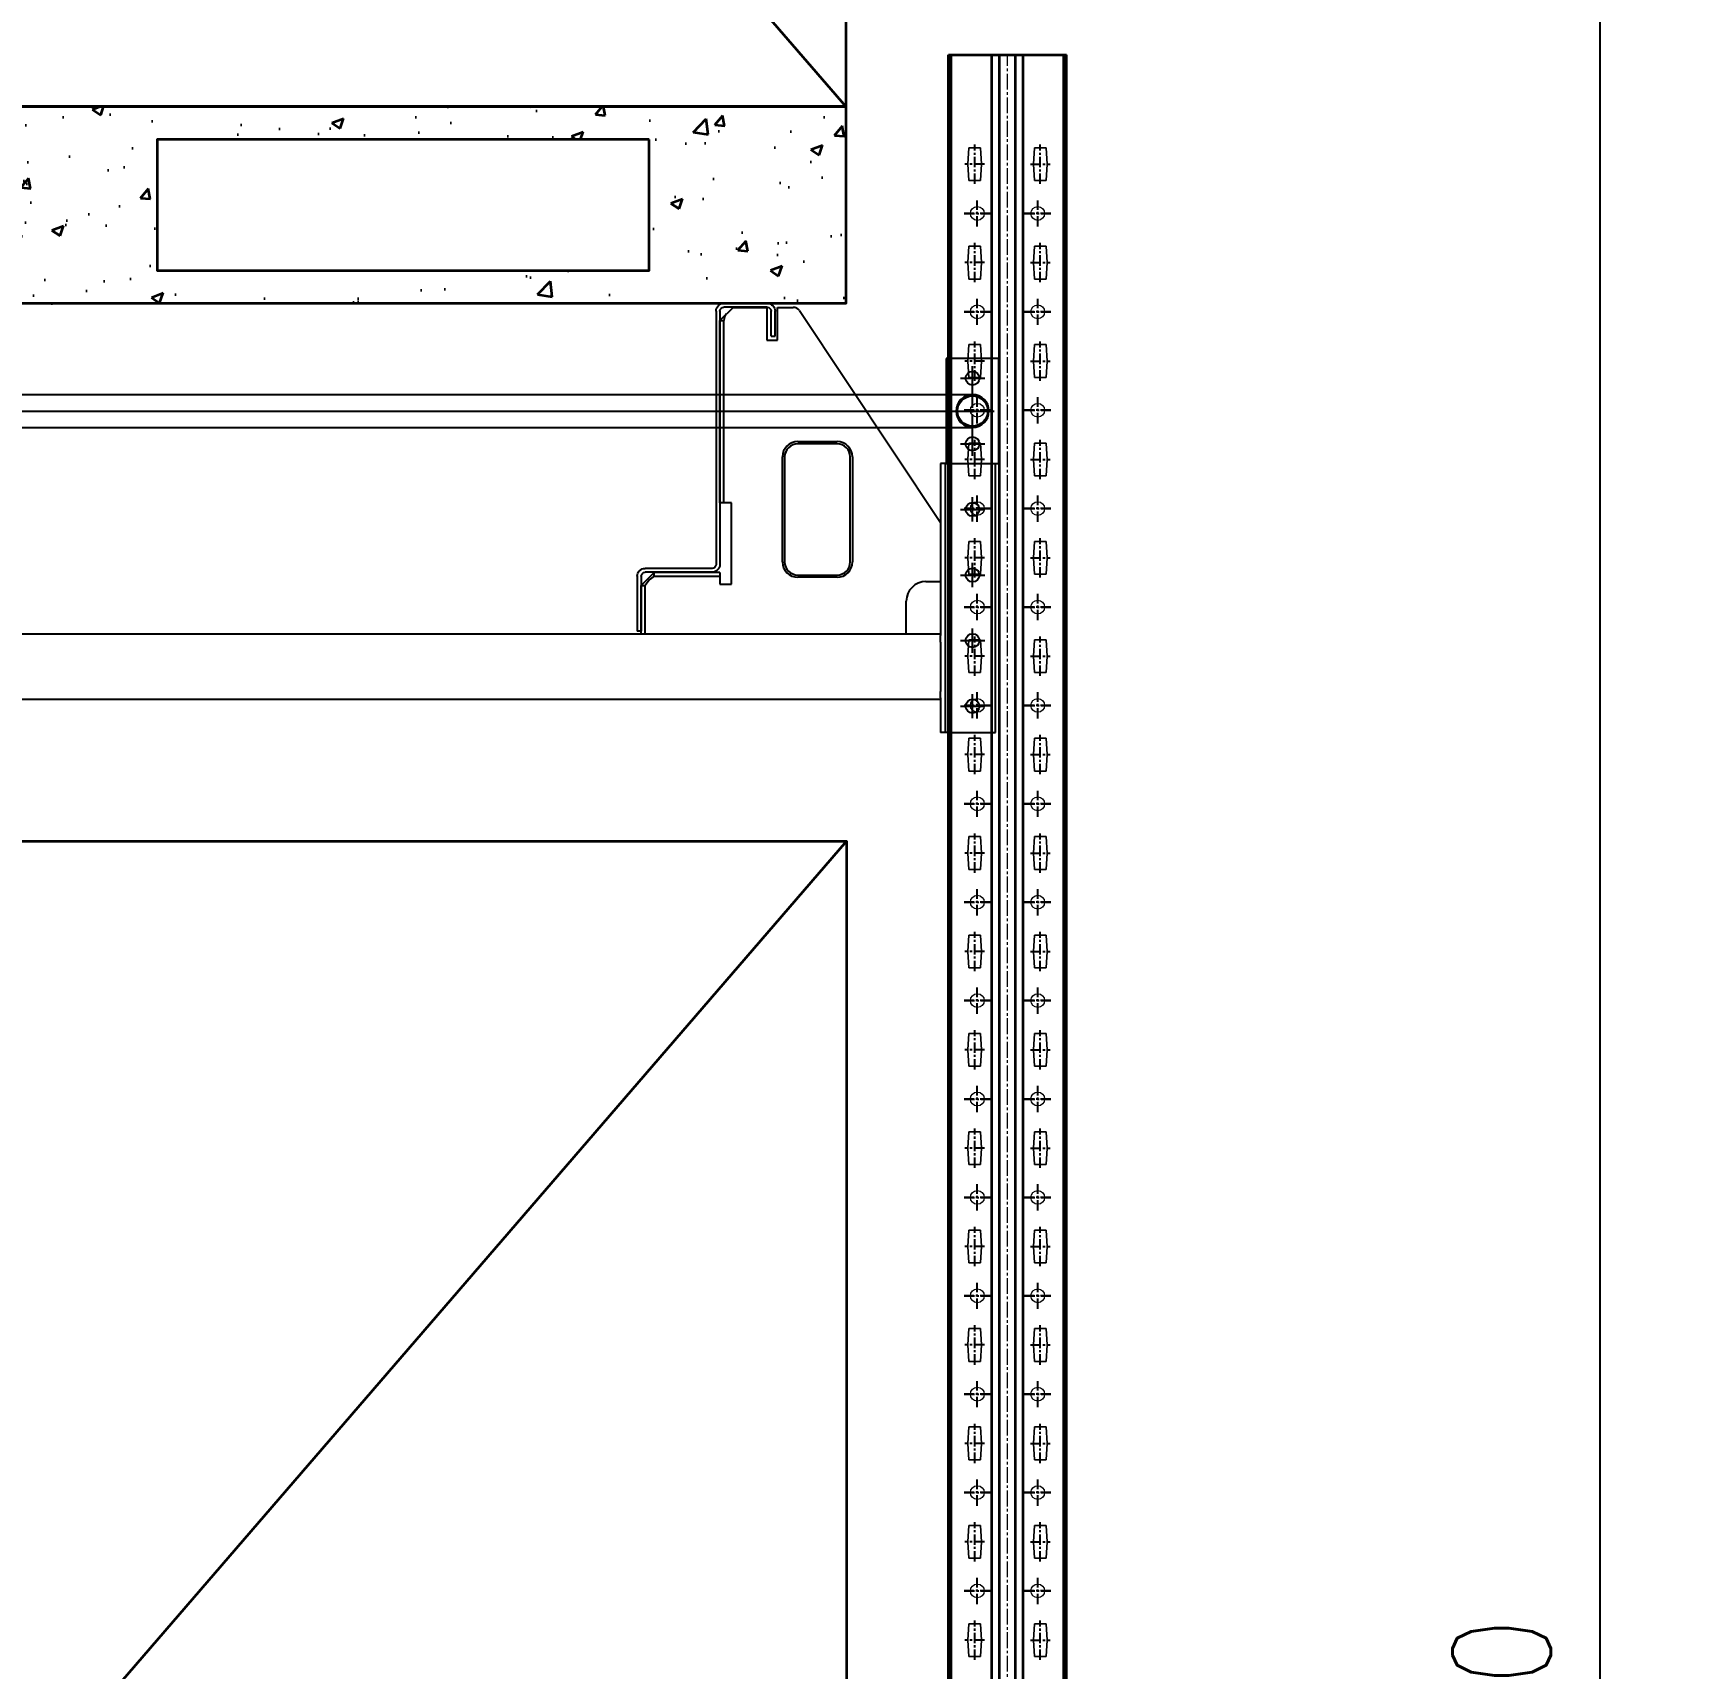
# Model space of a CAD drawing. Header units: millimetres. Extents: x 2509 to 128734, y 2492 to 91667.
# Drawn here: x 113786 to 115043, y 43806 to 45052 of the extents above; entities that cross this region are included whole.
import ezdxf

# ---------------------------------------------------------------- set-up
doc = ezdxf.new("R2010")
doc.units = ezdxf.units.MM
doc.linetypes.add('CENTER', pattern=[50.8, 31.75, -6.35, 6.35, -6.35])
doc.linetypes.add('点画线', pattern=[18, 12, -2, 2, -2])
for name, color, linetype, lineweight in [('SR-货架', 7, 'Continuous', 35), ('SR-货物', 7, 'Continuous', 35), ('中心线层', 1, '点画线', 18), ('粗实线1', 3, 'Continuous', 35), ('细实线', 4, 'Continuous', 18)]:
    doc.layers.add(name, color=color, linetype=linetype, lineweight=lineweight)
doc.layers.add('SSH_货架系统', color=7, linetype='Continuous')
doc.layers.add('中心线', color=1, linetype='CENTER')
doc.styles.add('DIM_FONT', font='SIMPLEX.shx', dxfattribs={"width": 0.8})
doc.dimstyles.new('DIMN25', dxfattribs={"dimscale": 0.25, "dimtxt": 300, "dimasz": 100, "dimexe": 250, "dimexo": 300, "dimgap": 150, "dimtad": 1, "dimdec": 0, "dimzin": 0, "dimdsep": 46, "dimtxsty": 'DIM_FONT', "dimblk": 'ARCHTICK', "dimcen": 0.09, "dimclrt": 7, "dimazin": 2, "dimtfac": 1, "dimtdec": 0, "dimtix": 1, "dimtmove": 2, "dimatfit": 3, "dimfxl": 1, "dimtolj": 1, "dimtzin": 0, "dimarcsym": 0})

# ---------------------------------------------------------------- blocks, each defined once
blk = doc.blocks.new('A$C1E2A5594')
at = {"layer": '中心线', "ltscale": 0.25}
for p, q in [((10, 0), (10, 20)), ((20, 10), (0, 10))]:
    blk.add_line(p, q, dxfattribs=at)
blk = doc.blocks.new('*U259')
at = {"layer": '中心线', "ltscale": 0.25}
for p, q in [((5937763.4, -1004445.1), (5937763.4, -1004415.1)), ((5937763.4, -1004445.1), (5937763.4, -1004415.1)), ((5937813.4, -1004445.1), (5937813.4, -1004415.1)), ((5937813.4, -1004445.1), (5937813.4, -1004415.1)), ((5937770.9, -1004430.1), (5937755.9, -1004430.1)), ((5937770.9, -1004430.1), (5937755.9, -1004430.1)), ((5937805.9, -1004430.1), (5937820.9, -1004430.1)), ((5937805.9, -1004430.1), (5937820.9, -1004430.1)), ((5937763.4, -1004520.1), (5937763.4, -1004490.1)), ((5937763.4, -1004520.1), (5937763.4, -1004490.1)), ((5937813.4, -1004520.1), (5937813.4, -1004490.1)), ((5937813.4, -1004520.1), (5937813.4, -1004490.1)), ((5937770.9, -1004505.1), (5937755.9, -1004505.1)), ((5937770.9, -1004505.1), (5937755.9, -1004505.1)), ((5937805.9, -1004505.1), (5937820.9, -1004505.1)), ((5937805.9, -1004505.1), (5937820.9, -1004505.1)), ((5937763.4, -1004595.1), (5937763.4, -1004565.1)), ((5937763.4, -1004595.1), (5937763.4, -1004565.1)), ((5937813.4, -1004595.1), (5937813.4, -1004565.1)), ((5937813.4, -1004595.1), (5937813.4, -1004565.1)), ((5937770.9, -1004580.1), (5937755.9, -1004580.1)), ((5937770.9, -1004580.1), (5937755.9, -1004580.1)), ((5937805.9, -1004580.1), (5937820.9, -1004580.1)), ((5937805.9, -1004580.1), (5937820.9, -1004580.1)), ((5937763.4, -1004670.1), (5937763.4, -1004640.1)), ((5937763.4, -1004670.1), (5937763.4, -1004640.1)), ((5937813.4, -1004670.1), (5937813.4, -1004640.1)), ((5937813.4, -1004670.1), (5937813.4, -1004640.1)), ((5937770.9, -1004655.1), (5937755.9, -1004655.1)), ((5937770.9, -1004655.1), (5937755.9, -1004655.1)), ((5937805.9, -1004655.1), (5937820.9, -1004655.1)), ((5937805.9, -1004655.1), (5937820.9, -1004655.1)), ((5937763.4, -1004745.1), (5937763.4, -1004715.1)), ((5937763.4, -1004745.1), (5937763.4, -1004715.1)), ((5937813.4, -1004745.1), (5937813.4, -1004715.1)), ((5937813.4, -1004745.1), (5937813.4, -1004715.1)), ((5937770.9, -1004730.1), (5937755.9, -1004730.1)), ((5937770.9, -1004730.1), (5937755.9, -1004730.1)), ((5937805.9, -1004730.1), (5937820.9, -1004730.1)), ((5937805.9, -1004730.1), (5937820.9, -1004730.1)), ((5937763.4, -1004820.1), (5937763.4, -1004790.1)), ((5937763.4, -1004820.1), (5937763.4, -1004790.1)), ((5937813.4, -1004820.1), (5937813.4, -1004790.1)), ((5937813.4, -1004820.1), (5937813.4, -1004790.1)), ((5937770.9, -1004805.1), (5937755.9, -1004805.1)), ((5937770.9, -1004805.1), (5937755.9, -1004805.1)), ((5937805.9, -1004805.1), (5937820.9, -1004805.1)), ((5937805.9, -1004805.1), (5937820.9, -1004805.1)), ((5937763.4, -1004895.1), (5937763.4, -1004865.1)), ((5937763.4, -1004895.1), (5937763.4, -1004865.1)), ((5937813.4, -1004895.1), (5937813.4, -1004865.1)), ((5937813.4, -1004895.1), (5937813.4, -1004865.1)), ((5937770.9, -1004880.1), (5937755.9, -1004880.1)), ((5937770.9, -1004880.1), (5937755.9, -1004880.1)), ((5937805.9, -1004880.1), (5937820.9, -1004880.1)), ((5937805.9, -1004880.1), (5937820.9, -1004880.1)), ((5937763.4, -1004970.1), (5937763.4, -1004940.1)), ((5937763.4, -1004970.1), (5937763.4, -1004940.1)), ((5937813.4, -1004970.1), (5937813.4, -1004940.1)), ((5937813.4, -1004970.1), (5937813.4, -1004940.1)), ((5937770.9, -1004955.1), (5937755.9, -1004955.1)), ((5937770.9, -1004955.1), (5937755.9, -1004955.1)), ((5937805.9, -1004955.1), (5937820.9, -1004955.1)), ((5937805.9, -1004955.1), (5937820.9, -1004955.1)), ((5937763.4, -1005045.1), (5937763.4, -1005015.1)), ((5937763.4, -1005045.1), (5937763.4, -1005015.1)), ((5937813.4, -1005045.1), (5937813.4, -1005015.1)), ((5937813.4, -1005045.1), (5937813.4, -1005015.1)), ((5937770.9, -1005030.1), (5937755.9, -1005030.1)), ((5937770.9, -1005030.1), (5937755.9, -1005030.1)), ((5937805.9, -1005030.1), (5937820.9, -1005030.1)), ((5937805.9, -1005030.1), (5937820.9, -1005030.1)), ((5937763.4, -1005120.1), (5937763.4, -1005090.1)), ((5937763.4, -1005120.1), (5937763.4, -1005090.1)), ((5937813.4, -1005120.1), (5937813.4, -1005090.1)), ((5937813.4, -1005120.1), (5937813.4, -1005090.1)), ((5937770.9, -1005105.1), (5937755.9, -1005105.1)), ((5937770.9, -1005105.1), (5937755.9, -1005105.1)), ((5937805.9, -1005105.1), (5937820.9, -1005105.1)), ((5937805.9, -1005105.1), (5937820.9, -1005105.1)), ((5937763.4, -1005195.1), (5937763.4, -1005165.1)), ((5937763.4, -1005195.1), (5937763.4, -1005165.1)), ((5937813.4, -1005195.1), (5937813.4, -1005165.1)), ((5937813.4, -1005195.1), (5937813.4, -1005165.1)), ((5937770.9, -1005180.1), (5937755.9, -1005180.1)), ((5937770.9, -1005180.1), (5937755.9, -1005180.1)), ((5937805.9, -1005180.1), (5937820.9, -1005180.1)), ((5937805.9, -1005180.1), (5937820.9, -1005180.1)), ((5937763.4, -1005270.1), (5937763.4, -1005240.1)), ((5937763.4, -1005270.1), (5937763.4, -1005240.1)), ((5937813.4, -1005270.1), (5937813.4, -1005240.1)), ((5937813.4, -1005270.1), (5937813.4, -1005240.1)), ((5937770.9, -1005255.1), (5937755.9, -1005255.1)), ((5937770.9, -1005255.1), (5937755.9, -1005255.1)), ((5937805.9, -1005255.1), (5937820.9, -1005255.1)), ((5937805.9, -1005255.1), (5937820.9, -1005255.1)), ((5937763.4, -1005345.1), (5937763.4, -1005315.1)), ((5937763.4, -1005345.1), (5937763.4, -1005315.1)), ((5937813.4, -1005345.1), (5937813.4, -1005315.1)), ((5937813.4, -1005345.1), (5937813.4, -1005315.1)), ((5937770.9, -1005330.1), (5937755.9, -1005330.1)), ((5937770.9, -1005330.1), (5937755.9, -1005330.1)), ((5937805.9, -1005330.1), (5937820.9, -1005330.1)), ((5937805.9, -1005330.1), (5937820.9, -1005330.1)), ((5937763.4, -1005420.1), (5937763.4, -1005390.1)), ((5937763.4, -1005420.1), (5937763.4, -1005390.1)), ((5937813.4, -1005420.1), (5937813.4, -1005390.1)), ((5937813.4, -1005420.1), (5937813.4, -1005390.1)), ((5937770.9, -1005405.1), (5937755.9, -1005405.1)), ((5937770.9, -1005405.1), (5937755.9, -1005405.1)), ((5937805.9, -1005405.1), (5937820.9, -1005405.1)), ((5937805.9, -1005405.1), (5937820.9, -1005405.1)), ((5937763.4, -1005495.1), (5937763.4, -1005465.1)), ((5937763.4, -1005495.1), (5937763.4, -1005465.1)), ((5937813.4, -1005495.1), (5937813.4, -1005465.1)), ((5937813.4, -1005495.1), (5937813.4, -1005465.1)), ((5937770.9, -1005480.1), (5937755.9, -1005480.1)), ((5937770.9, -1005480.1), (5937755.9, -1005480.1)), ((5937805.9, -1005480.1), (5937820.9, -1005480.1)), ((5937805.9, -1005480.1), (5937820.9, -1005480.1)), ((5937763.4, -1005570.1), (5937763.4, -1005540.1)), ((5937763.4, -1005570.1), (5937763.4, -1005540.1)), ((5937813.4, -1005570.1), (5937813.4, -1005540.1)), ((5937813.4, -1005570.1), (5937813.4, -1005540.1)), ((5937770.9, -1005555.1), (5937755.9, -1005555.1)), ((5937770.9, -1005555.1), (5937755.9, -1005555.1)), ((5937805.9, -1005555.1), (5937820.9, -1005555.1)), ((5937805.9, -1005555.1), (5937820.9, -1005555.1))]:
    blk.add_line(p, q, dxfattribs=at)
at = {"layer": '中心线层'}
blk.add_line((5937788.4, -1009107.1), (5937788.4, -1004346.6), dxfattribs=at)
at = {"layer": '粗实线1'}
for p, q in [((5937743.4, -1008982.6), (5937743.4, -1004346.6)), ((5937743.4, -1004346.6), (5937833.4, -1004346.6)), ((5937745.4, -1008982.6), (5937745.4, -1004346.6)), ((5937776.4, -1008982.6), (5937776.4, -1004346.6)), ((5937776.4, -1008982.6), (5937776.4, -1004346.6)), ((5937782.4, -1008982.6), (5937782.4, -1004346.6)), ((5937782.4, -1008982.6), (5937782.4, -1004346.6)), ((5937794.4, -1008982.6), (5937794.4, -1004346.6)), ((5937794.4, -1008982.6), (5937794.4, -1004346.6)), ((5937800.4, -1008982.6), (5937800.4, -1004346.6)), ((5937800.4, -1008982.6), (5937800.4, -1004346.6)), ((5937831.4, -1008982.6), (5937831.4, -1004346.6)), ((5937833.4, -1008982.6), (5937833.4, -1004346.6))]:
    blk.add_line(p, q, dxfattribs=at)
at = {"layer": '细实线', "linetype": 'Continuous', "lineweight": 0}
for p, q in [((5937758.9, -1004417.6), (5937758.2, -1004430.1)), ((5937758.2, -1004430.1), (5937758.9, -1004417.6)), ((5937758.9, -1004417.6), (5937767.9, -1004417.6)), ((5937767.9, -1004417.6), (5937758.9, -1004417.6)), ((5937768.7, -1004430.1), (5937767.9, -1004417.6)), ((5937767.9, -1004417.6), (5937768.7, -1004430.1)), ((5937808.9, -1004417.6), (5937808.2, -1004430.1)), ((5937808.2, -1004430.1), (5937808.9, -1004417.6)), ((5937808.9, -1004417.6), (5937817.9, -1004417.6)), ((5937817.9, -1004417.6), (5937808.9, -1004417.6)), ((5937818.7, -1004430.1), (5937817.9, -1004417.6)), ((5937817.9, -1004417.6), (5937818.7, -1004430.1)), ((5937758.2, -1004430.1), (5937758.9, -1004442.6)), ((5937758.9, -1004442.6), (5937758.2, -1004430.1)), ((5937767.9, -1004442.6), (5937768.7, -1004430.1)), ((5937768.7, -1004430.1), (5937767.9, -1004442.6)), ((5937808.2, -1004430.1), (5937808.9, -1004442.6)), ((5937808.9, -1004442.6), (5937808.2, -1004430.1)), ((5937817.9, -1004442.6), (5937818.7, -1004430.1)), ((5937818.7, -1004430.1), (5937817.9, -1004442.6)), ((5937758.9, -1004442.6), (5937767.9, -1004442.6)), ((5937767.9, -1004442.6), (5937758.9, -1004442.6)), ((5937808.9, -1004442.6), (5937817.9, -1004442.6)), ((5937817.9, -1004442.6), (5937808.9, -1004442.6)), ((5937758.9, -1004492.6), (5937758.2, -1004505.1)), ((5937758.2, -1004505.1), (5937758.9, -1004492.6)), ((5937758.9, -1004492.6), (5937767.9, -1004492.6)), ((5937767.9, -1004492.6), (5937758.9, -1004492.6)), ((5937768.7, -1004505.1), (5937767.9, -1004492.6)), ((5937767.9, -1004492.6), (5937768.7, -1004505.1)), ((5937808.9, -1004492.6), (5937808.2, -1004505.1)), ((5937808.2, -1004505.1), (5937808.9, -1004492.6)), ((5937808.9, -1004492.6), (5937817.9, -1004492.6)), ((5937817.9, -1004492.6), (5937808.9, -1004492.6)), ((5937818.7, -1004505.1), (5937817.9, -1004492.6)), ((5937817.9, -1004492.6), (5937818.7, -1004505.1)), ((5937758.2, -1004505.1), (5937758.9, -1004517.6)), ((5937758.9, -1004517.6), (5937758.2, -1004505.1)), ((5937767.9, -1004517.6), (5937768.7, -1004505.1)), ((5937768.7, -1004505.1), (5937767.9, -1004517.6)), ((5937808.2, -1004505.1), (5937808.9, -1004517.6)), ((5937808.9, -1004517.6), (5937808.2, -1004505.1)), ((5937817.9, -1004517.6), (5937818.7, -1004505.1)), ((5937818.7, -1004505.1), (5937817.9, -1004517.6)), ((5937758.9, -1004517.6), (5937767.9, -1004517.6)), ((5937767.9, -1004517.6), (5937758.9, -1004517.6)), ((5937808.9, -1004517.6), (5937817.9, -1004517.6)), ((5937817.9, -1004517.6), (5937808.9, -1004517.6)), ((5937758.9, -1004567.6), (5937758.2, -1004580.1)), ((5937758.2, -1004580.1), (5937758.9, -1004567.6)), ((5937758.9, -1004567.6), (5937767.9, -1004567.6)), ((5937767.9, -1004567.6), (5937758.9, -1004567.6)), ((5937768.7, -1004580.1), (5937767.9, -1004567.6)), ((5937767.9, -1004567.6), (5937768.7, -1004580.1)), ((5937808.9, -1004567.6), (5937808.2, -1004580.1)), ((5937808.2, -1004580.1), (5937808.9, -1004567.6)), ((5937808.9, -1004567.6), (5937817.9, -1004567.6)), ((5937817.9, -1004567.6), (5937808.9, -1004567.6)), ((5937818.7, -1004580.1), (5937817.9, -1004567.6)), ((5937817.9, -1004567.6), (5937818.7, -1004580.1)), ((5937758.2, -1004580.1), (5937758.9, -1004592.6)), ((5937758.9, -1004592.6), (5937758.2, -1004580.1)), ((5937767.9, -1004592.6), (5937768.7, -1004580.1)), ((5937768.7, -1004580.1), (5937767.9, -1004592.6)), ((5937808.2, -1004580.1), (5937808.9, -1004592.6)), ((5937808.9, -1004592.6), (5937808.2, -1004580.1)), ((5937817.9, -1004592.6), (5937818.7, -1004580.1)), ((5937818.7, -1004580.1), (5937817.9, -1004592.6)), ((5937758.9, -1004592.6), (5937767.9, -1004592.6)), ((5937767.9, -1004592.6), (5937758.9, -1004592.6)), ((5937808.9, -1004592.6), (5937817.9, -1004592.6)), ((5937817.9, -1004592.6), (5937808.9, -1004592.6)), ((5937758.9, -1004642.6), (5937758.2, -1004655.1)), ((5937758.2, -1004655.1), (5937758.9, -1004642.6)), ((5937758.9, -1004642.6), (5937767.9, -1004642.6)), ((5937767.9, -1004642.6), (5937758.9, -1004642.6)), ((5937768.7, -1004655.1), (5937767.9, -1004642.6)), ((5937767.9, -1004642.6), (5937768.7, -1004655.1)), ((5937808.9, -1004642.6), (5937808.2, -1004655.1)), ((5937808.2, -1004655.1), (5937808.9, -1004642.6)), ((5937808.9, -1004642.6), (5937817.9, -1004642.6)), ((5937817.9, -1004642.6), (5937808.9, -1004642.6)), ((5937818.7, -1004655.1), (5937817.9, -1004642.6)), ((5937817.9, -1004642.6), (5937818.7, -1004655.1)), ((5937758.2, -1004655.1), (5937758.9, -1004667.6)), ((5937758.9, -1004667.6), (5937758.2, -1004655.1)), ((5937767.9, -1004667.6), (5937768.7, -1004655.1)), ((5937768.7, -1004655.1), (5937767.9, -1004667.6)), ((5937808.2, -1004655.1), (5937808.9, -1004667.6)), ((5937808.9, -1004667.6), (5937808.2, -1004655.1)), ((5937817.9, -1004667.6), (5937818.7, -1004655.1)), ((5937818.7, -1004655.1), (5937817.9, -1004667.6)), ((5937758.9, -1004667.6), (5937767.9, -1004667.6)), ((5937767.9, -1004667.6), (5937758.9, -1004667.6)), ((5937808.9, -1004667.6), (5937817.9, -1004667.6)), ((5937817.9, -1004667.6), (5937808.9, -1004667.6)), ((5937758.9, -1004717.6), (5937758.2, -1004730.1)), ((5937758.2, -1004730.1), (5937758.9, -1004717.6)), ((5937758.9, -1004717.6), (5937767.9, -1004717.6)), ((5937767.9, -1004717.6), (5937758.9, -1004717.6)), ((5937768.7, -1004730.1), (5937767.9, -1004717.6)), ((5937767.9, -1004717.6), (5937768.7, -1004730.1)), ((5937808.9, -1004717.6), (5937808.2, -1004730.1)), ((5937808.2, -1004730.1), (5937808.9, -1004717.6)), ((5937808.9, -1004717.6), (5937817.9, -1004717.6)), ((5937817.9, -1004717.6), (5937808.9, -1004717.6)), ((5937818.7, -1004730.1), (5937817.9, -1004717.6)), ((5937817.9, -1004717.6), (5937818.7, -1004730.1)), ((5937758.2, -1004730.1), (5937758.9, -1004742.6)), ((5937758.9, -1004742.6), (5937758.2, -1004730.1)), ((5937767.9, -1004742.6), (5937768.7, -1004730.1)), ((5937768.7, -1004730.1), (5937767.9, -1004742.6)), ((5937808.2, -1004730.1), (5937808.9, -1004742.6)), ((5937808.9, -1004742.6), (5937808.2, -1004730.1)), ((5937817.9, -1004742.6), (5937818.7, -1004730.1)), ((5937818.7, -1004730.1), (5937817.9, -1004742.6)), ((5937758.9, -1004742.6), (5937767.9, -1004742.6)), ((5937767.9, -1004742.6), (5937758.9, -1004742.6)), ((5937808.9, -1004742.6), (5937817.9, -1004742.6)), ((5937817.9, -1004742.6), (5937808.9, -1004742.6)), ((5937758.9, -1004792.6), (5937758.2, -1004805.1)), ((5937758.2, -1004805.1), (5937758.9, -1004792.6)), ((5937758.9, -1004792.6), (5937767.9, -1004792.6)), ((5937767.9, -1004792.6), (5937758.9, -1004792.6)), ((5937768.7, -1004805.1), (5937767.9, -1004792.6)), ((5937767.9, -1004792.6), (5937768.7, -1004805.1)), ((5937808.9, -1004792.6), (5937808.2, -1004805.1)), ((5937808.2, -1004805.1), (5937808.9, -1004792.6)), ((5937808.9, -1004792.6), (5937817.9, -1004792.6)), ((5937817.9, -1004792.6), (5937808.9, -1004792.6)), ((5937818.7, -1004805.1), (5937817.9, -1004792.6)), ((5937817.9, -1004792.6), (5937818.7, -1004805.1)), ((5937758.2, -1004805.1), (5937758.9, -1004817.6)), ((5937758.9, -1004817.6), (5937758.2, -1004805.1)), ((5937767.9, -1004817.6), (5937768.7, -1004805.1)), ((5937768.7, -1004805.1), (5937767.9, -1004817.6)), ((5937808.2, -1004805.1), (5937808.9, -1004817.6)), ((5937808.9, -1004817.6), (5937808.2, -1004805.1)), ((5937817.9, -1004817.6), (5937818.7, -1004805.1)), ((5937818.7, -1004805.1), (5937817.9, -1004817.6)), ((5937758.9, -1004817.6), (5937767.9, -1004817.6)), ((5937767.9, -1004817.6), (5937758.9, -1004817.6)), ((5937808.9, -1004817.6), (5937817.9, -1004817.6)), ((5937817.9, -1004817.6), (5937808.9, -1004817.6)), ((5937758.9, -1004867.6), (5937758.2, -1004880.1)), ((5937758.2, -1004880.1), (5937758.9, -1004867.6)), ((5937758.9, -1004867.6), (5937767.9, -1004867.6)), ((5937767.9, -1004867.6), (5937758.9, -1004867.6)), ((5937768.7, -1004880.1), (5937767.9, -1004867.6)), ((5937767.9, -1004867.6), (5937768.7, -1004880.1)), ((5937808.9, -1004867.6), (5937808.2, -1004880.1)), ((5937808.2, -1004880.1), (5937808.9, -1004867.6)), ((5937808.9, -1004867.6), (5937817.9, -1004867.6)), ((5937817.9, -1004867.6), (5937808.9, -1004867.6)), ((5937818.7, -1004880.1), (5937817.9, -1004867.6)), ((5937817.9, -1004867.6), (5937818.7, -1004880.1)), ((5937758.2, -1004880.1), (5937758.9, -1004892.6)), ((5937758.9, -1004892.6), (5937758.2, -1004880.1)), ((5937767.9, -1004892.6), (5937768.7, -1004880.1)), ((5937768.7, -1004880.1), (5937767.9, -1004892.6)), ((5937808.2, -1004880.1), (5937808.9, -1004892.6)), ((5937808.9, -1004892.6), (5937808.2, -1004880.1)), ((5937817.9, -1004892.6), (5937818.7, -1004880.1)), ((5937818.7, -1004880.1), (5937817.9, -1004892.6)), ((5937758.9, -1004892.6), (5937767.9, -1004892.6)), ((5937767.9, -1004892.6), (5937758.9, -1004892.6)), ((5937808.9, -1004892.6), (5937817.9, -1004892.6)), ((5937817.9, -1004892.6), (5937808.9, -1004892.6)), ((5937758.9, -1004942.6), (5937758.2, -1004955.1)), ((5937758.2, -1004955.1), (5937758.9, -1004942.6)), ((5937758.9, -1004942.6), (5937767.9, -1004942.6)), ((5937767.9, -1004942.6), (5937758.9, -1004942.6)), ((5937768.7, -1004955.1), (5937767.9, -1004942.6)), ((5937767.9, -1004942.6), (5937768.7, -1004955.1)), ((5937808.9, -1004942.6), (5937808.2, -1004955.1)), ((5937808.2, -1004955.1), (5937808.9, -1004942.6)), ((5937808.9, -1004942.6), (5937817.9, -1004942.6)), ((5937817.9, -1004942.6), (5937808.9, -1004942.6)), ((5937818.7, -1004955.1), (5937817.9, -1004942.6)), ((5937817.9, -1004942.6), (5937818.7, -1004955.1)), ((5937758.2, -1004955.1), (5937758.9, -1004967.6)), ((5937758.9, -1004967.6), (5937758.2, -1004955.1)), ((5937767.9, -1004967.6), (5937768.7, -1004955.1)), ((5937768.7, -1004955.1), (5937767.9, -1004967.6)), ((5937808.2, -1004955.1), (5937808.9, -1004967.6)), ((5937808.9, -1004967.6), (5937808.2, -1004955.1)), ((5937817.9, -1004967.6), (5937818.7, -1004955.1)), ((5937818.7, -1004955.1), (5937817.9, -1004967.6)), ((5937758.9, -1004967.6), (5937767.9, -1004967.6)), ((5937767.9, -1004967.6), (5937758.9, -1004967.6)), ((5937808.9, -1004967.6), (5937817.9, -1004967.6)), ((5937817.9, -1004967.6), (5937808.9, -1004967.6)), ((5937758.9, -1005017.6), (5937758.2, -1005030.1)), ((5937758.2, -1005030.1), (5937758.9, -1005017.6)), ((5937758.9, -1005017.6), (5937767.9, -1005017.6)), ((5937767.9, -1005017.6), (5937758.9, -1005017.6)), ((5937768.7, -1005030.1), (5937767.9, -1005017.6)), ((5937767.9, -1005017.6), (5937768.7, -1005030.1)), ((5937808.9, -1005017.6), (5937808.2, -1005030.1)), ((5937808.2, -1005030.1), (5937808.9, -1005017.6)), ((5937808.9, -1005017.6), (5937817.9, -1005017.6)), ((5937817.9, -1005017.6), (5937808.9, -1005017.6)), ((5937818.7, -1005030.1), (5937817.9, -1005017.6)), ((5937817.9, -1005017.6), (5937818.7, -1005030.1)), ((5937758.2, -1005030.1), (5937758.9, -1005042.6)), ((5937758.9, -1005042.6), (5937758.2, -1005030.1)), ((5937767.9, -1005042.6), (5937768.7, -1005030.1)), ((5937768.7, -1005030.1), (5937767.9, -1005042.6)), ((5937808.2, -1005030.1), (5937808.9, -1005042.6)), ((5937808.9, -1005042.6), (5937808.2, -1005030.1)), ((5937817.9, -1005042.6), (5937818.7, -1005030.1)), ((5937818.7, -1005030.1), (5937817.9, -1005042.6)), ((5937758.9, -1005042.6), (5937767.9, -1005042.6)), ((5937767.9, -1005042.6), (5937758.9, -1005042.6)), ((5937808.9, -1005042.6), (5937817.9, -1005042.6)), ((5937817.9, -1005042.6), (5937808.9, -1005042.6)), ((5937758.9, -1005092.6), (5937758.2, -1005105.1)), ((5937758.2, -1005105.1), (5937758.9, -1005092.6)), ((5937758.9, -1005092.6), (5937767.9, -1005092.6)), ((5937767.9, -1005092.6), (5937758.9, -1005092.6)), ((5937768.7, -1005105.1), (5937767.9, -1005092.6)), ((5937767.9, -1005092.6), (5937768.7, -1005105.1)), ((5937808.9, -1005092.6), (5937808.2, -1005105.1)), ((5937808.2, -1005105.1), (5937808.9, -1005092.6)), ((5937808.9, -1005092.6), (5937817.9, -1005092.6)), ((5937817.9, -1005092.6), (5937808.9, -1005092.6)), ((5937818.7, -1005105.1), (5937817.9, -1005092.6)), ((5937817.9, -1005092.6), (5937818.7, -1005105.1)), ((5937758.2, -1005105.1), (5937758.9, -1005117.6)), ((5937758.9, -1005117.6), (5937758.2, -1005105.1)), ((5937767.9, -1005117.6), (5937768.7, -1005105.1)), ((5937768.7, -1005105.1), (5937767.9, -1005117.6)), ((5937808.2, -1005105.1), (5937808.9, -1005117.6)), ((5937808.9, -1005117.6), (5937808.2, -1005105.1)), ((5937817.9, -1005117.6), (5937818.7, -1005105.1)), ((5937818.7, -1005105.1), (5937817.9, -1005117.6)), ((5937758.9, -1005117.6), (5937767.9, -1005117.6)), ((5937767.9, -1005117.6), (5937758.9, -1005117.6)), ((5937808.9, -1005117.6), (5937817.9, -1005117.6)), ((5937817.9, -1005117.6), (5937808.9, -1005117.6)), ((5937758.9, -1005167.6), (5937758.2, -1005180.1)), ((5937758.2, -1005180.1), (5937758.9, -1005167.6)), ((5937758.9, -1005167.6), (5937767.9, -1005167.6)), ((5937767.9, -1005167.6), (5937758.9, -1005167.6)), ((5937768.7, -1005180.1), (5937767.9, -1005167.6)), ((5937767.9, -1005167.6), (5937768.7, -1005180.1)), ((5937808.9, -1005167.6), (5937808.2, -1005180.1)), ((5937808.2, -1005180.1), (5937808.9, -1005167.6)), ((5937808.9, -1005167.6), (5937817.9, -1005167.6)), ((5937817.9, -1005167.6), (5937808.9, -1005167.6)), ((5937818.7, -1005180.1), (5937817.9, -1005167.6)), ((5937817.9, -1005167.6), (5937818.7, -1005180.1)), ((5937758.2, -1005180.1), (5937758.9, -1005192.6)), ((5937758.9, -1005192.6), (5937758.2, -1005180.1)), ((5937767.9, -1005192.6), (5937768.7, -1005180.1)), ((5937768.7, -1005180.1), (5937767.9, -1005192.6)), ((5937808.2, -1005180.1), (5937808.9, -1005192.6)), ((5937808.9, -1005192.6), (5937808.2, -1005180.1)), ((5937817.9, -1005192.6), (5937818.7, -1005180.1)), ((5937818.7, -1005180.1), (5937817.9, -1005192.6)), ((5937758.9, -1005192.6), (5937767.9, -1005192.6)), ((5937767.9, -1005192.6), (5937758.9, -1005192.6)), ((5937808.9, -1005192.6), (5937817.9, -1005192.6)), ((5937817.9, -1005192.6), (5937808.9, -1005192.6)), ((5937758.9, -1005242.6), (5937758.2, -1005255.1)), ((5937758.2, -1005255.1), (5937758.9, -1005242.6)), ((5937758.9, -1005242.6), (5937767.9, -1005242.6)), ((5937767.9, -1005242.6), (5937758.9, -1005242.6)), ((5937768.7, -1005255.1), (5937767.9, -1005242.6)), ((5937767.9, -1005242.6), (5937768.7, -1005255.1)), ((5937808.9, -1005242.6), (5937808.2, -1005255.1)), ((5937808.2, -1005255.1), (5937808.9, -1005242.6)), ((5937808.9, -1005242.6), (5937817.9, -1005242.6)), ((5937817.9, -1005242.6), (5937808.9, -1005242.6)), ((5937818.7, -1005255.1), (5937817.9, -1005242.6)), ((5937817.9, -1005242.6), (5937818.7, -1005255.1)), ((5937758.2, -1005255.1), (5937758.9, -1005267.6)), ((5937758.9, -1005267.6), (5937758.2, -1005255.1)), ((5937767.9, -1005267.6), (5937768.7, -1005255.1)), ((5937768.7, -1005255.1), (5937767.9, -1005267.6)), ((5937808.2, -1005255.1), (5937808.9, -1005267.6)), ((5937808.9, -1005267.6), (5937808.2, -1005255.1)), ((5937817.9, -1005267.6), (5937818.7, -1005255.1)), ((5937818.7, -1005255.1), (5937817.9, -1005267.6)), ((5937758.9, -1005267.6), (5937767.9, -1005267.6)), ((5937767.9, -1005267.6), (5937758.9, -1005267.6)), ((5937808.9, -1005267.6), (5937817.9, -1005267.6)), ((5937817.9, -1005267.6), (5937808.9, -1005267.6)), ((5937758.9, -1005317.6), (5937758.2, -1005330.1)), ((5937758.2, -1005330.1), (5937758.9, -1005317.6)), ((5937758.9, -1005317.6), (5937767.9, -1005317.6)), ((5937767.9, -1005317.6), (5937758.9, -1005317.6)), ((5937768.7, -1005330.1), (5937767.9, -1005317.6)), ((5937767.9, -1005317.6), (5937768.7, -1005330.1)), ((5937808.9, -1005317.6), (5937808.2, -1005330.1)), ((5937808.2, -1005330.1), (5937808.9, -1005317.6)), ((5937808.9, -1005317.6), (5937817.9, -1005317.6)), ((5937817.9, -1005317.6), (5937808.9, -1005317.6)), ((5937818.7, -1005330.1), (5937817.9, -1005317.6)), ((5937817.9, -1005317.6), (5937818.7, -1005330.1)), ((5937758.2, -1005330.1), (5937758.9, -1005342.6)), ((5937758.9, -1005342.6), (5937758.2, -1005330.1)), ((5937767.9, -1005342.6), (5937768.7, -1005330.1)), ((5937768.7, -1005330.1), (5937767.9, -1005342.6)), ((5937808.2, -1005330.1), (5937808.9, -1005342.6)), ((5937808.9, -1005342.6), (5937808.2, -1005330.1)), ((5937817.9, -1005342.6), (5937818.7, -1005330.1)), ((5937818.7, -1005330.1), (5937817.9, -1005342.6)), ((5937758.9, -1005342.6), (5937767.9, -1005342.6)), ((5937767.9, -1005342.6), (5937758.9, -1005342.6)), ((5937808.9, -1005342.6), (5937817.9, -1005342.6)), ((5937817.9, -1005342.6), (5937808.9, -1005342.6)), ((5937758.9, -1005392.6), (5937758.2, -1005405.1)), ((5937758.2, -1005405.1), (5937758.9, -1005392.6)), ((5937758.9, -1005392.6), (5937767.9, -1005392.6)), ((5937767.9, -1005392.6), (5937758.9, -1005392.6)), ((5937768.7, -1005405.1), (5937767.9, -1005392.6)), ((5937767.9, -1005392.6), (5937768.7, -1005405.1)), ((5937808.9, -1005392.6), (5937808.2, -1005405.1)), ((5937808.2, -1005405.1), (5937808.9, -1005392.6)), ((5937808.9, -1005392.6), (5937817.9, -1005392.6)), ((5937817.9, -1005392.6), (5937808.9, -1005392.6)), ((5937818.7, -1005405.1), (5937817.9, -1005392.6)), ((5937817.9, -1005392.6), (5937818.7, -1005405.1)), ((5937758.2, -1005405.1), (5937758.9, -1005417.6)), ((5937758.9, -1005417.6), (5937758.2, -1005405.1)), ((5937767.9, -1005417.6), (5937768.7, -1005405.1)), ((5937768.7, -1005405.1), (5937767.9, -1005417.6)), ((5937808.2, -1005405.1), (5937808.9, -1005417.6)), ((5937808.9, -1005417.6), (5937808.2, -1005405.1)), ((5937817.9, -1005417.6), (5937818.7, -1005405.1)), ((5937818.7, -1005405.1), (5937817.9, -1005417.6)), ((5937758.9, -1005417.6), (5937767.9, -1005417.6)), ((5937767.9, -1005417.6), (5937758.9, -1005417.6)), ((5937808.9, -1005417.6), (5937817.9, -1005417.6)), ((5937817.9, -1005417.6), (5937808.9, -1005417.6)), ((5937758.9, -1005467.6), (5937758.2, -1005480.1)), ((5937758.2, -1005480.1), (5937758.9, -1005467.6)), ((5937758.9, -1005467.6), (5937767.9, -1005467.6)), ((5937767.9, -1005467.6), (5937758.9, -1005467.6)), ((5937768.7, -1005480.1), (5937767.9, -1005467.6)), ((5937767.9, -1005467.6), (5937768.7, -1005480.1)), ((5937808.9, -1005467.6), (5937808.2, -1005480.1)), ((5937808.2, -1005480.1), (5937808.9, -1005467.6)), ((5937808.9, -1005467.6), (5937817.9, -1005467.6)), ((5937817.9, -1005467.6), (5937808.9, -1005467.6)), ((5937818.7, -1005480.1), (5937817.9, -1005467.6)), ((5937817.9, -1005467.6), (5937818.7, -1005480.1)), ((5937758.2, -1005480.1), (5937758.9, -1005492.6)), ((5937758.9, -1005492.6), (5937758.2, -1005480.1)), ((5937767.9, -1005492.6), (5937768.7, -1005480.1)), ((5937768.7, -1005480.1), (5937767.9, -1005492.6)), ((5937808.2, -1005480.1), (5937808.9, -1005492.6)), ((5937808.9, -1005492.6), (5937808.2, -1005480.1)), ((5937817.9, -1005492.6), (5937818.7, -1005480.1)), ((5937818.7, -1005480.1), (5937817.9, -1005492.6)), ((5937758.9, -1005492.6), (5937767.9, -1005492.6)), ((5937767.9, -1005492.6), (5937758.9, -1005492.6)), ((5937808.9, -1005492.6), (5937817.9, -1005492.6)), ((5937817.9, -1005492.6), (5937808.9, -1005492.6)), ((5937758.9, -1005542.6), (5937758.2, -1005555.1)), ((5937758.2, -1005555.1), (5937758.9, -1005542.6)), ((5937758.9, -1005542.6), (5937767.9, -1005542.6)), ((5937767.9, -1005542.6), (5937758.9, -1005542.6)), ((5937768.7, -1005555.1), (5937767.9, -1005542.6)), ((5937767.9, -1005542.6), (5937768.7, -1005555.1)), ((5937808.9, -1005542.6), (5937808.2, -1005555.1)), ((5937808.2, -1005555.1), (5937808.9, -1005542.6)), ((5937808.9, -1005542.6), (5937817.9, -1005542.6)), ((5937817.9, -1005542.6), (5937808.9, -1005542.6)), ((5937818.7, -1005555.1), (5937817.9, -1005542.6)), ((5937817.9, -1005542.6), (5937818.7, -1005555.1)), ((5937758.2, -1005555.1), (5937758.9, -1005567.6)), ((5937758.9, -1005567.6), (5937758.2, -1005555.1)), ((5937767.9, -1005567.6), (5937768.7, -1005555.1)), ((5937768.7, -1005555.1), (5937767.9, -1005567.6)), ((5937808.2, -1005555.1), (5937808.9, -1005567.6)), ((5937808.9, -1005567.6), (5937808.2, -1005555.1)), ((5937817.9, -1005567.6), (5937818.7, -1005555.1)), ((5937818.7, -1005555.1), (5937817.9, -1005567.6)), ((5937758.9, -1005567.6), (5937767.9, -1005567.6)), ((5937767.9, -1005567.6), (5937758.9, -1005567.6)), ((5937808.9, -1005567.6), (5937817.9, -1005567.6)), ((5937817.9, -1005567.6), (5937808.9, -1005567.6))]:
    blk.add_line(p, q, dxfattribs=at)
for centre in [(5937765.4, -1004467.6), (5937765.4, -1004467.6), (5937811.4, -1004467.6), (5937811.4, -1004467.6), (5937765.4, -1004542.6), (5937765.4, -1004542.6), (5937811.4, -1004542.6), (5937811.4, -1004542.6), (5937765.4, -1004617.6), (5937765.4, -1004617.6), (5937811.4, -1004617.6), (5937811.4, -1004617.6), (5937765.4, -1004692.6), (5937765.4, -1004692.6), (5937811.4, -1004692.6), (5937811.4, -1004692.6), (5937765.4, -1004767.6), (5937765.4, -1004767.6), (5937811.4, -1004767.6), (5937811.4, -1004767.6), (5937765.4, -1004842.6), (5937765.4, -1004842.6), (5937811.4, -1004842.6), (5937811.4, -1004842.6), (5937765.4, -1004917.6), (5937765.4, -1004917.6), (5937811.4, -1004917.6), (5937811.4, -1004917.6), (5937765.4, -1004992.6), (5937765.4, -1004992.6), (5937811.4, -1004992.6), (5937811.4, -1004992.6), (5937765.4, -1005067.6), (5937765.4, -1005067.6), (5937811.4, -1005067.6), (5937811.4, -1005067.6), (5937765.4, -1005142.6), (5937765.4, -1005142.6), (5937811.4, -1005142.6), (5937811.4, -1005142.6), (5937765.4, -1005217.6), (5937765.4, -1005217.6), (5937811.4, -1005217.6), (5937811.4, -1005217.6), (5937765.4, -1005292.6), (5937765.4, -1005292.6), (5937811.4, -1005292.6), (5937811.4, -1005292.6), (5937765.4, -1005367.6), (5937765.4, -1005367.6), (5937811.4, -1005367.6), (5937811.4, -1005367.6), (5937765.4, -1005442.6), (5937765.4, -1005442.6), (5937811.4, -1005442.6), (5937811.4, -1005442.6), (5937765.4, -1005517.6), (5937765.4, -1005517.6), (5937811.4, -1005517.6), (5937811.4, -1005517.6)]:
    blk.add_circle(centre, 5.25, dxfattribs=at)
at = {"layer": '粗实线1', "xscale": -1, "zscale": -1, "rotation": 90}
for p in [(5937775.4, -1004457.6), (5937821.4, -1004457.6), (5937775.4, -1004532.6), (5937821.4, -1004532.6), (5937775.4, -1004607.6), (5937821.4, -1004607.6), (5937775.4, -1004682.6), (5937821.4, -1004682.6), (5937775.4, -1004757.6), (5937821.4, -1004757.6), (5937775.4, -1004832.6), (5937821.4, -1004832.6), (5937775.4, -1004907.6), (5937821.4, -1004907.6), (5937775.4, -1004982.6), (5937821.4, -1004982.6), (5937775.4, -1005057.6), (5937821.4, -1005057.6), (5937775.4, -1005132.6), (5937821.4, -1005132.6), (5937775.4, -1005207.6), (5937821.4, -1005207.6), (5937775.4, -1005282.6), (5937821.4, -1005282.6), (5937775.4, -1005357.6), (5937821.4, -1005357.6), (5937775.4, -1005432.6), (5937821.4, -1005432.6), (5937775.4, -1005507.6), (5937821.4, -1005507.6)]:
    blk.add_blockref('A$C1E2A5594', p, dxfattribs=at)
at = {"layer": '粗实线1', "rotation": 270}
for p in [(5937755.4, -1004457.6), (5937801.4, -1004457.6), (5937755.4, -1004532.6), (5937801.4, -1004532.6), (5937755.4, -1004607.6), (5937801.4, -1004607.6), (5937755.4, -1004682.6), (5937801.4, -1004682.6), (5937755.4, -1004757.6), (5937801.4, -1004757.6), (5937755.4, -1004832.6), (5937801.4, -1004832.6), (5937755.4, -1004907.6), (5937801.4, -1004907.6), (5937755.4, -1004982.6), (5937801.4, -1004982.6), (5937755.4, -1005057.6), (5937801.4, -1005057.6), (5937755.4, -1005132.6), (5937801.4, -1005132.6), (5937755.4, -1005207.6), (5937801.4, -1005207.6), (5937755.4, -1005282.6), (5937801.4, -1005282.6), (5937755.4, -1005357.6), (5937801.4, -1005357.6), (5937755.4, -1005432.6), (5937801.4, -1005432.6), (5937755.4, -1005507.6), (5937801.4, -1005507.6)]:
    blk.add_blockref('A$C1E2A5594', p, dxfattribs=at)
blk = doc.blocks.new('货物-主立面图')
at = {"layer": 'SR-货物', "true_color": 0x636466}
h = blk.add_hatch(dxfattribs=at)
h.set_pattern_fill('AR-CONC', color=251, scale=0.5)
h.paths.add_polyline_path([(35745.7, -87989.2), (36945.7, -87989.2), (36945.7, -88139.2), (35745.7, -88139.2)])
h.paths.add_polyline_path([(35895.7, -88014.2), (36270.7, -88014.2), (36270.7, -88114.2), (35895.7, -88114.2)], flags=16)
h.paths.add_polyline_path([(36795.7, -88014.2), (36420.7, -88014.2), (36420.7, -88114.2), (36795.7, -88114.2)], flags=16)
at = {"layer": 'SR-货物', "color": 6}
for p, q in [((35745.7, -86599.2), (36945.7, -87989.2)), ((36945.7, -86599.2), (35745.7, -87989.2)), ((35745.7, -87989.2), (36945.7, -87989.2))]:
    blk.add_line(p, q, dxfattribs=at)
for points in [[(35745.7, -86599.2), (36945.7, -86599.2), (36945.7, -87989.2), (35745.7, -87989.2)], [(35745.7, -87989.2), (36945.7, -87989.2), (36945.7, -88139.2), (35745.7, -88139.2)], [(36795.7, -88014.2), (36420.7, -88014.2), (36420.7, -88114.2), (36795.7, -88114.2)]]:
    blk.add_lwpolyline(points, close=True, dxfattribs=at)
blk = doc.blocks.new('后档杆')
at = {"layer": 'SSH_货架系统', "color": 2}
for p, q in [((66027.5, 7555.5), (65987.5, 7555.5)), ((65987.5, 7555.5), (65987.5, 7475.5)), ((66027.5, 7475.5), (66027.5, 7555.5)), ((65987.5, 7475.5), (66027.5, 7475.5))]:
    blk.add_line(p, q, dxfattribs=at)
at = {"layer": 'SSH_货架系统', "color": 1}
for p, q in [((64615.5, 7541.6), (64615.5, 7549.8)), ((64615.5, 7540), (64615.5, 7541.1)), ((66007.5, 7541.6), (66007.5, 7549.8)), ((66007.5, 7540), (66007.5, 7541.1)), ((64606.2, 7540.5), (64614.4, 7540.5)), ((64615, 7540.5), (64616, 7540.5)), ((64615.5, 7531.3), (64615.5, 7539.5)), ((64615.5, 7518), (64615.5, 7532)), ((64616.5, 7540.5), (64624.7, 7540.5)), ((65998.3, 7540.5), (66006.5, 7540.5)), ((66007, 7540.5), (66008.1, 7540.5)), ((66007.5, 7531.3), (66007.5, 7539.5)), ((66007.5, 7518), (66007.5, 7532)), ((66008.6, 7540.5), (66016.8, 7540.5)), ((64599, 7515.5), (64613, 7515.5)), ((64611.5, 7515.5), (66011.5, 7515.5)), ((64614.2, 7515.5), (64616.7, 7515.5)), ((64615.5, 7514.3), (64615.5, 7516.8)), ((64618, 7515.5), (64632, 7515.5)), ((65991, 7515.5), (66005, 7515.5)), ((66006.3, 7515.5), (66008.8, 7515.5)), ((66007.5, 7514.3), (66007.5, 7516.8)), ((66010, 7515.5), (66024, 7515.5)), ((64615.5, 7499), (64615.5, 7513)), ((66007.5, 7499), (66007.5, 7513)), ((64606.2, 7490.5), (64614.4, 7490.5)), ((64615, 7490.5), (64616, 7490.5)), ((64615.5, 7491.6), (64615.5, 7499.8)), ((64615.5, 7490), (64615.5, 7491.1)), ((64616.5, 7490.5), (64624.7, 7490.5)), ((65998.3, 7490.5), (66006.5, 7490.5)), ((66007, 7490.5), (66008.1, 7490.5)), ((66007.5, 7491.6), (66007.5, 7499.8)), ((66007.5, 7490), (66007.5, 7491.1)), ((66008.6, 7490.5), (66016.8, 7490.5)), ((64615.5, 7481.3), (64615.5, 7489.5)), ((66007.5, 7481.3), (66007.5, 7489.5))]:
    blk.add_line(p, q, dxfattribs=at)
at = {"layer": 'SSH_货架系统', "color": 6}
for p, q in [((64615.5, 7528), (66007.5, 7528)), ((64615.5, 7503), (66007.5, 7503))]:
    blk.add_line(p, q, dxfattribs=at)
at = {"layer": 'SSH_货架系统', "color": 2}
blk.add_lwpolyline([(64595.5, 7475.5), (64635.5, 7475.5), (64635.5, 7555.5), (64595.5, 7555.5)], close=True, dxfattribs=at)
for centre in [(64615.5, 7540.5), (66007.5, 7540.5), (64615.5, 7490.5), (66007.5, 7490.5)]:
    blk.add_circle(centre, 5.25, dxfattribs=at)
at = {"layer": 'SSH_货架系统', "color": 1}
for centre in [(64615.5, 7515.5), (66007.5, 7515.5)]:
    blk.add_circle(centre, 11.5, dxfattribs=at)
at = {"layer": 'SSH_货架系统', "color": 6}
for centre, start, end in [((64615.5, 7515.5), 90, 270), ((66007.5, 7515.5), 270, 90)]:
    blk.add_arc(centre, 12.5, start, end, dxfattribs=at)
at = {"layer": 'SSH_货架系统', "color": 1}
for centre, start, end in [((64615.5, 7515.5), 270, 90), ((66007.5, 7515.5), 90, 270)]:
    blk.add_arc(centre, 12.5, start, end, dxfattribs=at)
blk = doc.blocks.new('连续支撑梁')
at = {"layer": 'SSH_货架系统', "color": 1}
for p, q in [((64747.4, 7592.2), (64640, 7430.5)), ((64764.2, 7594.5), (64752.2, 7594.5)), ((64764.2, 7569.5), (64764.2, 7594.5)), ((64772.2, 7594.5), (64772.2, 7569.5)), ((64798, 7594.5), (64772.2, 7594.5)), ((64798, 7594.5), (64808, 7584.5)), ((65825, 7594.5), (65815, 7584.5)), ((65825, 7594.5), (65850.8, 7594.5)), ((65850.8, 7594.5), (65850.8, 7569.5)), ((65858.8, 7594.5), (65870.8, 7594.5)), ((65858.8, 7569.5), (65858.8, 7594.5)), ((65875.6, 7592.2), (65983, 7430.5)), ((64808, 7445.5), (64808, 7584.5)), ((65815, 7445.5), (65815, 7584.5)), ((65815, 7584.5), (65818, 7584.5)), ((64772.2, 7569.5), (64764.2, 7569.5)), ((65850.8, 7569.5), (65858.8, 7569.5)), ((64748.7, 7492.3), (64718.7, 7492.3)), ((64718.7, 7490.5), (64748.7, 7490.5)), ((65874.3, 7492.3), (65904.3, 7492.3)), ((65904.3, 7490.5), (65874.3, 7490.5)), ((64707, 7480.5), (64707, 7400.5)), ((64708.7, 7400.5), (64708.7, 7480.5)), ((64758.7, 7480.5), (64758.7, 7400.5)), ((64760.4, 7400.5), (64760.4, 7480.5)), ((65862.6, 7400.5), (65862.6, 7480.5)), ((65864.3, 7480.5), (65864.3, 7400.5)), ((65914.3, 7400.5), (65914.3, 7480.5)), ((65916, 7480.5), (65916, 7400.5)), ((64598, 7270.5), (64598, 7475.5)), ((64634, 7475.5), (64640, 7475.5)), ((64640, 7475.5), (64640, 7430.5)), ((65989, 7475.5), (65983, 7475.5)), ((65983, 7475.5), (65983, 7430.5)), ((66025, 7270.5), (66025, 7475.5)), ((64606.2, 7440.5), (64614.4, 7440.5)), ((64615, 7440.5), (64616, 7440.5)), ((64615.5, 7441.6), (64615.5, 7449.8)), ((64615.5, 7440), (64615.5, 7441.1)), ((64616.5, 7440.5), (64624.7, 7440.5)), ((64799.2, 7445.5), (64803, 7445.5)), ((64799.2, 7383.5), (64799.2, 7445.5)), ((64803, 7445.5), (64808, 7445.5)), ((65820, 7445.5), (65815, 7445.5)), ((65823.8, 7445.5), (65820, 7445.5)), ((65823.8, 7383.5), (65823.8, 7445.5)), ((65998.3, 7440.5), (66006.5, 7440.5)), ((66007, 7440.5), (66008.1, 7440.5)), ((66007.5, 7441.6), (66007.5, 7449.8)), ((66007.5, 7440), (66007.5, 7441.1)), ((66008.6, 7440.5), (66016.8, 7440.5)), ((64615.5, 7431.3), (64615.5, 7439.5)), ((64640, 7430.5), (64640, 7385.5)), ((65983, 7430.5), (65983, 7385.5)), ((66007.5, 7431.3), (66007.5, 7439.5)), ((64606.2, 7390.5), (64614.4, 7390.5)), ((64615, 7390.5), (64616, 7390.5)), ((64615.5, 7391.6), (64615.5, 7399.8)), ((64615.5, 7390), (64615.5, 7391.1)), ((64616.5, 7390.5), (64624.7, 7390.5)), ((64748.7, 7390.5), (64718.7, 7390.5)), ((64808.2, 7392.5), (64808.2, 7387.3)), ((64808.2, 7392.5), (64858.2, 7392.5)), ((64868, 7382.5), (64858.2, 7392.5)), ((65755, 7382.5), (65764.8, 7392.5)), ((65814.8, 7392.5), (65764.8, 7392.5)), ((65814.8, 7392.5), (65814.8, 7387.3)), ((65874.3, 7390.5), (65904.3, 7390.5)), ((65998.3, 7390.5), (66006.5, 7390.5)), ((66007, 7390.5), (66008.1, 7390.5)), ((66007.5, 7391.6), (66007.5, 7399.8)), ((66007.5, 7390), (66007.5, 7391.1)), ((66008.6, 7390.5), (66016.8, 7390.5)), ((64615.5, 7381.3), (64615.5, 7389.5)), ((64640, 7385.5), (64640, 7344.3)), ((64651, 7385.5), (64640, 7385.5)), ((64718.7, 7388.8), (64748.7, 7388.8)), ((64808.2, 7383.5), (64799.2, 7383.5)), ((64808.2, 7387.3), (64808.2, 7383.5)), ((64868, 7345.5), (64868, 7382.5)), ((65755, 7345.5), (65755, 7382.5)), ((65814.8, 7387.3), (65814.8, 7383.5)), ((65814.8, 7383.5), (65823.8, 7383.5)), ((65904.3, 7388.8), (65874.3, 7388.8)), ((65972, 7385.5), (65983, 7385.5)), ((65983, 7385.5), (65983, 7344.3)), ((66007.5, 7381.3), (66007.5, 7389.5)), ((64666, 7345.5), (64666, 7370.5)), ((65957, 7345.5), (65957, 7370.5)), ((64606.2, 7340.5), (64614.4, 7340.5)), ((64615, 7340.5), (64616, 7340.5)), ((64615.5, 7341.6), (64615.5, 7349.8)), ((64615.5, 7340), (64615.5, 7341.1)), ((64616.5, 7340.5), (64624.7, 7340.5)), ((64666, 7345.5), (64640, 7345.5)), ((64640, 7339.3), (64640, 7344.3)), ((64666, 7345.5), (64863, 7345.5)), ((64863, 7345.5), (64868, 7345.5)), ((65755, 7345.5), (64868, 7345.5)), ((65760, 7345.5), (65755, 7345.5)), ((65957, 7345.5), (65760, 7345.5)), ((65983, 7345.5), (65957, 7345.5)), ((65983, 7339.3), (65983, 7344.3)), ((65998.3, 7340.5), (66006.5, 7340.5)), ((66007, 7340.5), (66008.1, 7340.5)), ((66007.5, 7341.6), (66007.5, 7349.8)), ((66007.5, 7340), (66007.5, 7341.1)), ((66008.6, 7340.5), (66016.8, 7340.5)), ((64615.5, 7331.3), (64615.5, 7339.5)), ((64640, 7339.3), (64640, 7301.8)), ((65983, 7339.3), (65983, 7301.8)), ((66007.5, 7331.3), (66007.5, 7339.5)), ((64606.2, 7290.5), (64614.4, 7290.5)), ((64615, 7290.5), (64616, 7290.5)), ((64615.5, 7291.6), (64615.5, 7299.8)), ((64615.5, 7290), (64615.5, 7291.1)), ((64615.5, 7281.3), (64615.5, 7289.5)), ((64616.5, 7290.5), (64624.7, 7290.5)), ((64640, 7296.8), (64640, 7301.8)), ((64640, 7296.8), (64640, 7270.5)), ((65983, 7295.5), (64640, 7295.5)), ((65983, 7296.8), (65983, 7301.8)), ((65983, 7296.8), (65983, 7270.5)), ((65998.3, 7290.5), (66006.5, 7290.5)), ((66007, 7290.5), (66008.1, 7290.5)), ((66007.5, 7291.6), (66007.5, 7299.8)), ((66007.5, 7290), (66007.5, 7291.1)), ((66007.5, 7281.3), (66007.5, 7289.5)), ((66008.6, 7290.5), (66016.8, 7290.5)), ((64634, 7270.5), (64598, 7270.5)), ((64634, 7270.5), (64640, 7270.5)), ((65989, 7270.5), (65983, 7270.5)), ((65989, 7270.5), (66025, 7270.5))]:
    blk.add_line(p, q, dxfattribs=at)
at = {"layer": 'SSH_货架系统', "color": 2}
for p, q in [((64805, 7445.5), (64805, 7584.5)), ((64808, 7584.5), (64805, 7584.5)), ((65818, 7445.5), (65818, 7584.5)), ((64636.5, 7475.5), (64636.5, 7270.5)), ((65986.5, 7475.5), (65986.5, 7270.5)), ((64858.2, 7389.5), (64858.2, 7392.5)), ((65764.8, 7389.5), (65764.8, 7392.5)), ((64808.2, 7389.5), (64858.2, 7389.5)), ((64865, 7345.5), (64865, 7382.5)), ((64868, 7382.5), (64865, 7382.5)), ((65755, 7382.5), (65758, 7382.5)), ((65758, 7345.5), (65758, 7382.5)), ((65814.8, 7389.5), (65764.8, 7389.5))]:
    blk.add_line(p, q, dxfattribs=at)
at = {"layer": 'SSH_货架系统'}
for p, q in [((64634, 7475.5), (64598, 7475.5)), ((65989, 7475.5), (66025, 7475.5))]:
    blk.add_line(p, q, dxfattribs=at)
at = {"layer": 'SSH_货架系统', "color": 1}
for centre in [(64615.5, 7440.5), (66007.5, 7440.5), (64615.5, 7390.5), (66007.5, 7390.5), (64615.5, 7340.5), (66007.5, 7340.5), (64615.5, 7290.5), (66007.5, 7290.5)]:
    blk.add_circle(centre, 5.25, dxfattribs=at)
for centre, radius, start, end in [((64752.2, 7588.5), 6, 90, 142.5752), ((65870.8, 7588.5), 6, 37.4248, 90), ((65824.5, 7584.9), 6.49, 135, 182.7057), ((64718.7, 7480.5), 11.7, 90, 180), ((64718.7, 7480.5), 10, 90, 180), ((64748.7, 7480.5), 11.7, 0, 90), ((64748.7, 7480.5), 10, 0, 90), ((65874.3, 7480.5), 11.7, 90, 180), ((65874.3, 7480.5), 10, 90, 180), ((65904.3, 7480.5), 11.7, 0, 90), ((65904.3, 7480.5), 10, 0, 90), ((64718.7, 7400.5), 11.7, 180, 270), ((64718.7, 7400.5), 10, 180, 270), ((64748.7, 7400.5), 11.7, 270, 0), ((64748.7, 7400.5), 10, 270, 0), ((65874.3, 7400.5), 11.7, 180, 270), ((65874.3, 7400.5), 10, 180, 270), ((65904.3, 7400.5), 11.7, 270, 0), ((65904.3, 7400.5), 10, 270, 0), ((64651, 7370.5), 15, 0, 90), ((65972, 7370.5), 15, 90, 180)]:
    blk.add_arc(centre, radius, start, end, dxfattribs=at)
at = {"layer": 'SSH_货架系统', "color": 2}
for centre, radius, start, end in [((64798.5, 7584.9), 6.49, 357.2943, 45), ((64848.2, 7373.1), 19.2, 29.413, 58.7999), ((65774.8, 7373.1), 19.2, 121.2001, 150.587)]:
    blk.add_arc(centre, radius, start, end, dxfattribs=at)
blk = doc.blocks.new('SSH_子轨道主视图')
at = {"layer": 'SSH_货架系统', "color": 4}
for p, q in [((753086.7, 266036.4), (753119.7, 266036.4)), ((753086.7, 266033.4), (753119.7, 266033.4)), ((753080.7, 266011.4), (753080.7, 266030.4)), ((753083.7, 266011.4), (753083.7, 266030.4)), ((753122.7, 266030.4), (753122.7, 265837.4)), ((753125.7, 266030.4), (753125.7, 265837.4)), ((753083.7, 266011.4), (753080.7, 266011.4)), ((753128.7, 265834.4), (753136.7, 265834.4)), ((753136.7, 265834.4), (753179.7, 265834.4)), ((753128.7, 265831.4), (753179.7, 265831.4)), ((753182.7, 265828.4), (753182.7, 265786.4)), ((753185.7, 265828.4), (753185.7, 265786.4)), ((753182.7, 265786.4), (753185.7, 265786.4))]:
    blk.add_line(p, q, dxfattribs=at)
for centre, radius, start, end in [((753086.7, 266030.4), 6, 90, 180), ((753086.7, 266030.4), 3, 90, 180), ((753119.7, 266030.4), 6, 0, 90), ((753119.7, 266030.4), 3, 0, 90), ((753128.7, 265837.4), 6, 180, 270), ((753128.7, 265837.4), 3, 180, 270), ((753179.7, 265828.4), 6, 0, 90), ((753179.7, 265828.4), 3, 0, 90)]:
    blk.add_arc(centre, radius, start, end, dxfattribs=at)
blk = doc.blocks.new('组件1')
for name in ['连续支撑梁', '后档杆']:
    blk.add_blockref(name, (18.3, -4093.5))
at = {"layer": 'SSH_货架系统', "color": 7}
blk.add_blockref('SSH_子轨道主视图', (-688296.4, -262532.3), dxfattribs=at)
at = {"layer": 'SSH_货架系统', "color": 7, "xscale": -1}
blk.add_blockref('SSH_子轨道主视图', (818956, -262532.3), dxfattribs=at)
blk = doc.blocks.new('_ArchTick')
at = {"color": 0, "linetype": 'ByBlock', "const_width": 0.15}
blk.add_lwpolyline([(-0.5, -0.5), (0.5, 0.5)], dxfattribs=at)
blk = doc.blocks.new('*D267')
at = {"color": 0, "lineweight": -2, "transparency": 16777216}
for p, q in [((113880.6, 45690.9), (115042.8, 45690.9)), ((114980.3, 41790.9), (114980.3, 45690.9)), ((113881.7, 41790.9), (115042.8, 41790.9))]:
    blk.add_line(p, q, dxfattribs=at)
at = {"layer": 'DEFPOINTS', "color": 0, "transparency": 16777216}
for p in [(113805.6, 45690.9), (114980.3, 45690.9), (113806.7, 41790.9)]:
    blk.add_point(p, dxfattribs=at)
at = {"color": 0, "lineweight": -2, "transparency": 16777216, "xscale": 25, "yscale": 25, "zscale": 25}
for p, rotation in [((114980.3, 45690.9), 90), ((114980.3, 41790.9), 270)]:
    blk.add_blockref('_ArchTick', p, dxfattribs=dict(at, rotation=rotation))
at = {"color": 7, "transparency": 16777216, "insert": (114905.3, 43740.9), "char_height": 75, "attachment_point": 5, "rotation": 90, "style": 'DIM_FONT'}
blk.add_mtext('\\A1;3900', dxfattribs=at)

msp = doc.modelspace()

# ---------------------------------------------------------------- block references
msp.add_blockref('组件1', (48476.263, 41341.822))
at = {"layer": 'SR-货架', "color": 3, "lineweight": 0}
msp.add_blockref('*U259', (-5823259.697, 1049382.024), dxfattribs=at)
at = {"layer": 'SR-货物', "lineweight": 9}
for p in [(77459.861, 132985.068), (77460.4, 131035.069)]:
    msp.add_blockref('货物-主立面图', p, dxfattribs=at)

# ---------------------------------------------------------------- dimensions: what is measured, and where the dimension line sits
dim = msp.add_linear_dim(base=(114980.263, 45690.898), p1=(113806.671, 41790.898), p2=(113805.592, 45690.898), angle=90, dimstyle='DIMN25')
dim.commit()
dim.dimension.update_dxf_attribs({"geometry": '*D267', "text_midpoint": (114905.263, 43740.898)})

doc.saveas('drawing.dxf')
